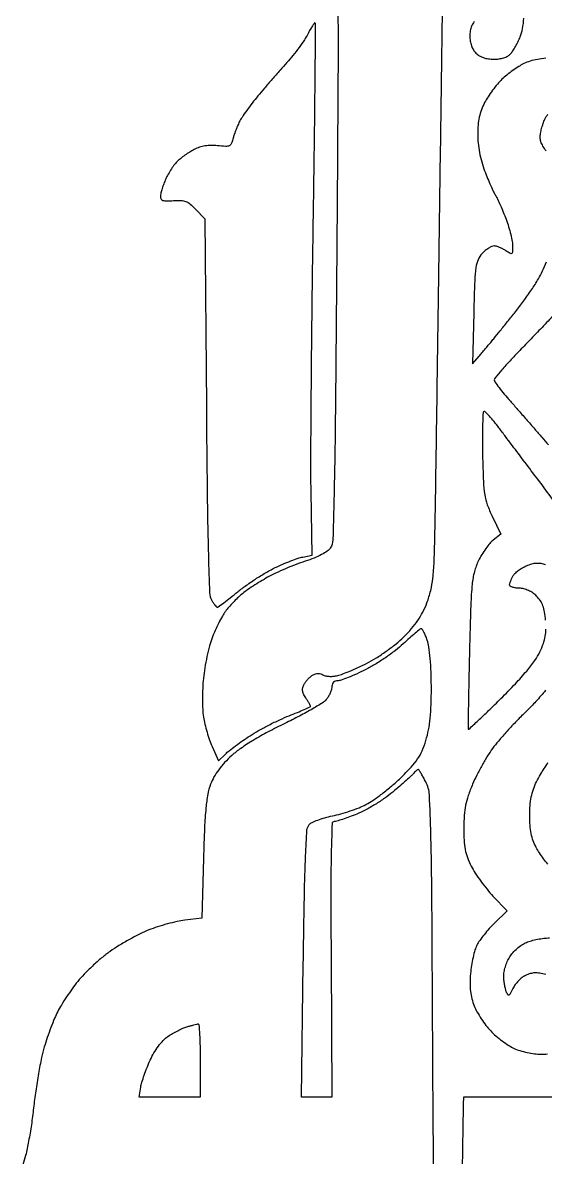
# Model space of a CAD drawing. Extents: x 4.4 to 43.5, y 2.7 to 80.
# Drawn here: x 5.08 to 19.51, y 31.5 to 62.85 of the extents above; entities that cross this region are included whole.
import ezdxf

# ---------------------------------------------------------------- set-up
doc = ezdxf.new("R2010")
doc.units = 0
doc.header["$MEASUREMENT"] = 0

msp = doc.modelspace()

# ---------------------------------------------------------------- linework, layer by layer
for points in [[(13.783832, 63.377689, -0.003991), (13.787539, 61.400743, -0.000373), (13.754171, 56.530984, -0.000493), (13.717211, 52.225714, -0.003043), (13.682531, 50.010854, -0.001862), (13.645586, 48.560451, -0.13679), (13.575968, 48.336257, -0.09793), (13.491779, 48.249124, -0.030322), (13.335296, 48.153888, -0.026585), (13.129386, 48.058721, -0.017561), (12.883974, 47.970621, 0.01415), (12.630068, 47.881421, 0.009165), (12.341429, 47.764637, 0.009216), (12.063443, 47.640086, 0.017204), (11.844, 47.527492, 0.009925), (11.647255, 47.41266, 0.00805), (11.440828, 47.282011, 0.00815), (11.254387, 47.15537, 0.020838), (11.1249, 47.055983, 0.018289), (11.01388, 46.956052, 0.011096), (10.889696, 46.830307, 0.011113), (10.771862, 46.699885, 0.019192), (10.680606, 46.585673, 0.030066), (10.595191, 46.454054, 0.012174), (10.494256, 46.265355, 0.011994), (10.395209, 46.056511, 0.014928), (10.313725, 45.857718, 0.024624), (10.241349, 45.631707, 0.011814), (10.169807, 45.335579, 0.011682), (10.109552, 45.022376, 0.016353), (10.071484, 44.739968, 0.014398), (10.051198, 44.460646, 0.011298), (10.044788, 44.15702, 0.01146), (10.051693, 43.874195, 0.027371), (10.073083, 43.665326, 0.020168), (10.111362, 43.473649, 0.012093), (10.171422, 43.249346, 0.0121), (10.242103, 43.028703, 0.020568), (10.313132, 42.848436), (10.485727, 42.458255), (10.678414, 42.643837, -0.024929), (10.784544, 42.736316, -0.00707), (10.958551, 42.869363, -0.007104), (11.159613, 43.014254, -0.00746), (11.361492, 43.15098, -0.017191), (11.591643, 43.290826, -0.009591), (11.880632, 43.445879, -0.009558), (12.179262, 43.591664, -0.015289), (12.440142, 43.703336, 0.004402), (12.665667, 43.794117, 0.00713), (12.855599, 43.875709, 0.002175), (13.017303, 43.948768, 0.293542), (13.0284, 43.966042, 0.123346), (13.023264, 43.986546, 0.006065), (12.989357, 44.048167, 0.009516), (12.946407, 44.12077, 0.006703), (12.895487, 44.200803, -0.034882), (12.834889, 44.309061, -0.083587), (12.810095, 44.397348, -0.094995), (12.817068, 44.481749, -0.054942), (12.855126, 44.576588, -0.040378), (12.901566, 44.648706, -0.027944), (12.96475, 44.72241, -0.028278), (13.033922, 44.786809, -0.05048), (13.098347, 44.830158, -0.056882), (13.169063, 44.858219, -0.064204), (13.241421, 44.868112, -0.06785), (13.310425, 44.859242, -0.077006), (13.371358, 44.832247, 0.090748), (13.435987, 44.8057, 0.035054), (13.532316, 44.792256, 0.033276), (13.641351, 44.792031, 0.035088), (13.7475, 44.806407, 0.037349), (13.881976, 44.844992, 0.009188), (14.096264, 44.928714, 0.009355), (14.338828, 45.034009, 0.00923), (14.57838, 45.148757, 0.023802), (14.831935, 45.291509, 0.014509), (15.117689, 45.482583, 0.01453), (15.390529, 45.688904, 0.024849), (15.603956, 45.87845, 0.021008), (15.82017, 46.109198, 0.029127), (15.992274, 46.334353, 0.03063), (16.130471, 46.568515, 0.027552), (16.244524, 46.8261, 0.030486), (16.347637, 47.158507, 0.031554), (16.408131, 47.497194, 0.019151), (16.443132, 47.960743, 0.004044), (16.466646, 48.7719, 0.001488), (16.483842, 49.731722, 0.000095), (16.525166, 52.533692, 0.00014), (16.572843, 55.872895, 0.000104), (16.623668, 59.5584, -0.000254), (16.674817, 63.18836, -0.000382), (16.723442, 66.353234, -0.000148)], [(17.544869, 62.880048, 0.054891), (17.478776, 62.75997, 0.054972), (17.44046, 62.628536, 0.043484), (17.4276, 62.480945, 0.04145), (17.438931, 62.344502, 0.045138), (17.472612, 62.215782, 0.047904), (17.526221, 62.102459, 0.062028), (17.5968, 62.0118, 0.06259), (17.690606, 61.938939, 0.051465), (17.805808, 61.885753, 0.046778), (17.940241, 61.853396, 0.035692), (18.091288, 61.8426, 0.034162), (18.237014, 61.852568, 0.044915), (18.366851, 61.882471, 0.050927), (18.47441, 61.930233, 0.079056), (18.553362, 61.993746, 0.038507), (18.614965, 62.073353, 0.014728), (18.688495, 62.192705, 0.014483), (18.761062, 62.327538, 0.017251), (18.821308, 62.458804, 0.056008), (18.88538, 62.678411, 0.026046), (18.920935, 62.973517, 0.016641)], [(19.52568, 61.86999, 0.024178), (19.298159, 61.837961, 0.026072), (19.093628, 61.787836, 0.040148), (18.924042, 61.721528, 0.026999), (18.779914, 61.641484, 0.014848), (18.612302, 61.529103, 0.014765), (18.448548, 61.404654, 0.022846), (18.315611, 61.286861, 0.025574), (18.192203, 61.1541, 0.014875), (18.057405, 60.983262, 0.014847), (17.932204, 60.803585, 0.024193), (17.838192, 60.643321, 0.031681), (17.75022, 60.445689, 0.034803), (17.691104, 60.244567, 0.032317), (17.657486, 60.024645, 0.021537), (17.646268, 59.7699, 0.025301), (17.658613, 59.521463, 0.021696), (17.696094, 59.2623, 0.021377), (17.756708, 59.003145, 0.02253), (17.838368, 58.7547, 0.006806), (17.92004, 58.547959, 0.007108), (18.006178, 58.346505, 0.006868), (18.085426, 58.174619, 0.030872), (18.139206, 58.0779, -0.031204), (18.192446, 57.982002, -0.007273), (18.269206, 57.814576, -0.007474), (18.352008, 57.618936, -0.007267), (18.429733, 57.419076, -0.015042), (18.499504, 57.212883, -0.01407), (18.558459, 56.998249, -0.014202), (18.599988, 56.804855, -0.045813), (18.612, 56.674029, -0.010588), (18.608552, 56.511221, -0.241127), (18.586186, 56.471754, -0.291604), (18.544277, 56.471145, -0.014518), (18.423976, 56.550303, 0.02978), (18.342029, 56.600711, 0.026376), (18.251343, 56.643314, 0.027293), (18.165463, 56.67291, 0.069437), (18.100323, 56.682, 0.106296), (18.034858, 56.667924, 0.034423), (17.94706, 56.620821, 0.032538), (17.853913, 56.553435, 0.031328), (17.769036, 56.473731, 0.086582), (17.657049, 56.303344, 0.067022), (17.59666, 56.089211, 0.026404), (17.564427, 55.724877, 0.002603), (17.53782, 54.845181), (17.502262, 53.4249), (17.68286, 53.6364, 0.000701), (17.762339, 53.729743, 0.000485), (17.852009, 53.835561, 0.000489), (17.937982, 53.93742, 0.001004), (18.005079, 54.017396, 0.003525), (18.089583, 54.119995, 0.000481), (18.264466, 54.335826, 0.000553), (18.471127, 54.591957, 0.000467), (18.689226, 54.863396, 0.012041), (18.912125, 55.155481, 0.010267), (19.133231, 55.473704, 0.010393), (19.322436, 55.77156, 0.028689), (19.438886, 55.991056, 0.021671), (19.543477, 56.247636, 0.04299)], [(19.538246, 59.306703, -0.041079), (19.447839, 59.44153, -0.047978), (19.391924, 59.569239, -0.079367), (19.3734, 59.685204, -0.042949), (19.382617, 59.792304, -0.02055), (19.411802, 59.927384, -0.020201), (19.454065, 60.066834, -0.027105), (19.504129, 60.189021, -0.046489), (19.583336, 60.322371, -0.063884)], [(19.796203, 54.825288, -0.000888), (19.466623, 54.478421, -0.00088), (19.120538, 54.116754, -0.001246), (18.81108, 53.796104, 0.005481), (18.540252, 53.510683, 0.008344), (18.311987, 53.256394, 0.003872), (18.124455, 53.036925, 0.17664), (18.1044, 52.981928, 0.155601), (18.121369, 52.928719, 0.007194), (18.234869, 52.773652, 0.011359), (18.37838, 52.592116, 0.007854), (18.54855, 52.393081, -0.000869), (18.749264, 52.164853, -0.000524), (18.986487, 51.893592, -0.000525), (19.221669, 51.623523, -0.000919), (19.4157, 51.399406, 0.000768), (19.602118, 51.183951, 0.000537)], [(19.80157, 49.566514, 0.006115), (19.440839, 50.056632, -0.000024), (19.082505, 50.531272, -0.000025), (18.726192, 51.003332, -0.000024), (18.416408, 51.413832, -0.000103), (18.2313, 51.659251, 0.008959), (18.096578, 51.831437, 0.013248), (17.971833, 51.977058, 0.008403), (17.863743, 52.092705, 0.193073), (17.823209, 52.11085, 0.411644), (17.795675, 52.08563, 0.003268), (17.782035, 51.758662, 0.009056), (17.775413, 51.370123, 0.005412), (17.780909, 50.90805, 0.004459), (17.80406, 50.176448, 0.029017), (17.840287, 49.810122, 0.048298), (17.911712, 49.533985, 0.02666), (18.048522, 49.213032), (18.288743, 48.723563), (18.077059, 48.557052, 0.05054), (17.982104, 48.465434, 0.019698), (17.869731, 48.321507, 0.019261), (17.75942, 48.154956, 0.022663), (17.66852, 47.989021, 0.050483), (17.55541, 47.683856, 0.038885), (17.493075, 47.334044, 0.016677), (17.45627, 46.770887, 0.001819), (17.419549, 45.4725, 0.000886), (17.400964, 44.659821, 0.001453), (17.388447, 43.971558, 0.000133), (17.379198, 43.355495, 0.172512), (17.386857, 43.332909, 0.438572), (17.403678, 43.331635, 0.00063), (17.659743, 43.571278, 0.003943), (17.948843, 43.84684, 0.002355), (18.288554, 44.178909, 0.008578), (18.688767, 44.58761, 0.015568), (18.999496, 44.937198, 0.018849), (19.227863, 45.232794, 0.046462), (19.365683, 45.469511, 0.023266), (19.459258, 45.698554, 0.040764), (19.511846, 45.896357, 0.041129), (19.531377, 46.09885, 0.024174)], [(19.523004, 46.342154, 0.022237), (19.493891, 46.569784, 0.046757), (19.447227, 46.741657, 0.056213), (19.376419, 46.880752, 0.050598), (19.2742, 47.006054, 0.045391), (19.168634, 47.094015, 0.043869), (19.047759, 47.162628, 0.045073), (18.920292, 47.207504, 0.055055), (18.795166, 47.224936, -0.027265), (18.692572, 47.233464, -0.042422), (18.606056, 47.253016, -0.051623), (18.545112, 47.279518, -0.270697), (18.5274, 47.309836, -0.07074), (18.53319, 47.350557, -0.017635), (18.554252, 47.414593, -0.017669), (18.58382, 47.486863, -0.016928), (18.61881, 47.557924, -0.074434), (18.673875, 47.631884, -0.031536), (18.767158, 47.713561, -0.030329), (18.87956, 47.789715, -0.034777), (18.995463, 47.847907, -0.028928), (19.145138, 47.900505, -0.055845), (19.270162, 47.921776, -0.061444), (19.388662, 47.91397, -0.043205), (19.517403, 47.877662, -0.037127)], [(16.4547, 24.7455), (16.4124, 33.1632, 0.000321), (16.382391, 38.458975, 0.004192), (16.353512, 40.424553, 0.007288), (16.312448, 41.514679, 0.110463), (16.211291, 41.877, 0.003168), (16.148098, 41.993053, 0.004328), (16.08961, 42.096732, 0.002862), (16.039323, 42.182954, 0.049443), (16.020067, 42.209224, 0.303075), (16.000323, 42.214285, 0.061976), (15.966366, 42.197401, 0.046312), (15.925316, 42.164355, 0.027651), (15.882776, 42.118246, -0.032126), (15.815723, 42.046861, -0.00465), (15.668665, 41.911729, -0.005253), (15.491377, 41.75518, -0.004475), (15.30116, 41.593691, -0.022164), (15.08113, 41.426206, -0.014344), (14.812996, 41.251443, -0.014425), (14.540641, 41.095472, -0.026326), (14.308791, 40.986719, -0.006701), (14.103472, 40.906479, -0.008691), (13.91307, 40.838748, -0.006816), (13.752604, 40.787212, -0.074431), (13.685731, 40.777205, 0.40343), (13.625112, 40.718792, 0.003446), (13.603771, 40.010316, 0.005967), (13.591743, 38.944713, 0.001087), (13.597312, 36.970205), (13.616325, 33.1632), (13.197641, 33.1632), (12.778958, 33.1632), (12.830279, 36.86445, -0.001229), (12.861235, 38.760759, -0.006018), (12.894267, 39.832296, -0.004842), (12.931588, 40.542031, -0.164236), (12.994587, 40.696263, -0.104919), (13.070113, 40.753484, -0.020282), (13.228928, 40.820394, -0.020768), (13.423981, 40.884308, -0.017861), (13.633682, 40.935492, 0.018018), (13.864366, 40.991874, 0.012186), (14.123024, 41.07192, 0.012288), (14.369534, 41.161641, 0.023851), (14.560735, 41.247332, 0.034239), (14.752494, 41.361621, 0.012803), (15.005461, 41.546657, 0.012615), (15.271703, 41.763, 0.014942), (15.511669, 41.981003, 0.012973), (15.80787, 42.281924, 0.038892), (15.987765, 42.507225, 0.047434), (16.110688, 42.731562, 0.027883), (16.21588, 43.0191, 0.027015), (16.287574, 43.310876, 0.021383), (16.334252, 43.632409, 0.017455), (16.35977, 44.015572, 0.008817), (16.366529, 44.4996, 0.00932), (16.357435, 44.907131, 0.011471), (16.333151, 45.28668, 0.011635), (16.298081, 45.603914, 0.049249), (16.254218, 45.78975, 0.015327), (16.208426, 45.91109, 0.023466), (16.160709, 46.01286, 0.020008), (16.116235, 46.089579, 0.271933), (16.088589, 46.103775, 0.156546), (16.052215, 46.089784, 0.004228), (15.918241, 45.980057, 0.008398), (15.7625, 45.845792, 0.00561), (15.588566, 45.687135, -0.024463), (15.375417, 45.506945, -0.013369), (15.098007, 45.306314, -0.013296), (14.804621, 45.117093, -0.020592), (14.54085, 44.971261, -0.009597), (14.297794, 44.855443, -0.011954), (14.0675, 44.757648, -0.010283), (13.87194, 44.684685, -0.084334), (13.778433, 44.6688, 0.08263), (13.71446, 44.658155, 0.108279), (13.663949, 44.627499, 0.111449), (13.631859, 44.579323, 0.091661), (13.6206, 44.518424, -0.065453), (13.611248, 44.447288, -0.028054), (13.581268, 44.356067, -0.027168), (13.537956, 44.261113, -0.032198), (13.486703, 44.176884, -0.097402), (13.383143, 44.077347, -0.009728), (13.08917, 43.896323, -0.011941), (12.72619, 43.693948, -0.009218), (12.321424, 43.490225, 0.010476), (11.860794, 43.256929, 0.013494), (11.448295, 43.022525, 0.014973), (11.103696, 42.799856, 0.032184), (10.855535, 42.60407, 0.022429), (10.657616, 42.409386, 0.027891), (10.492729, 42.210828, 0.030233), (10.36273, 42.011016, 0.038808), (10.269595, 41.812556, 0.045599), (10.192013, 41.532302, 0.020672), (10.139744, 41.154814, 0.013307), (10.101937, 40.612804, 0.003706), (10.071631, 39.762196), (10.0251, 38.112693), (9.5598, 38.053007, 0.022748), (9.343513, 38.015197, 0.0115), (9.074821, 37.949001, 0.011397), (8.799943, 37.867768, 0.016639), (8.562208, 37.782759, 0.021295), (8.319717, 37.674681, 0.011275), (8.028364, 37.521365, 0.011201), (7.736907, 37.350848, 0.017009), (7.492342, 37.188592, 0.01935), (7.260546, 37.009258, 0.012811), (7.008125, 36.786617, 0.012902), (6.773659, 36.557334, 0.024349), (6.598836, 36.358844, 0.012661), (6.448325, 36.160063, 0.009144), (6.290312, 35.931297, 0.009245), (6.148042, 35.708204, 0.019764), (6.048363, 35.529866, 0.018378), (5.961302, 35.341725, 0.008013), (5.85904, 35.086158, 0.007917), (5.758948, 34.8109, 0.010463), (5.677044, 34.556966, 0.021689), (5.600856, 34.25571, 0.007607), (5.516913, 33.817166, 0.007536), (5.439104, 33.331433, 0.008747), (5.380157, 32.8671, -0.009491), (5.319948, 32.398401, -0.010223), (5.243235, 31.943835, -0.010623), (5.159939, 31.550867, -0.032307), (5.080675, 31.289748, -0.017607)], [(19.523085, 44.404332, -0.01153), (19.254531, 44.097598, -0.014656), (18.992186, 43.827856, 0.008519), (18.728997, 43.563808, 0.007079), (18.457918, 43.274323, 0.007157), (18.217134, 43.002049, 0.019142), (18.056008, 42.799301, 0.020618), (17.920713, 42.598104, 0.010632), (17.767437, 42.336206, 0.01055), (17.620972, 42.059713, 0.015699), (17.505665, 41.811345, 0.017746), (17.383448, 41.49414, 0.033056), (17.311012, 41.228474, 0.032533), (17.273548, 40.952768, 0.016609), (17.260689, 40.603461, 0.014225), (17.269264, 40.25869, 0.035231), (17.300439, 40.00805, 0.041114), (17.362831, 39.788062, 0.026771), (17.468653, 39.545961, 0.026616), (17.576907, 39.356373, 0.013669), (17.731288, 39.130411, 0.013545), (17.903332, 38.905874, 0.019867), (18.067481, 38.718951), (18.456057, 38.310401), (18.108605, 37.969813, 0.016357), (17.965636, 37.82019, 0.013601), (17.823382, 37.652239, 0.013821), (17.701483, 37.491191, 0.03577), (17.625544, 37.366985, 0.047084), (17.570448, 37.230297, 0.016862), (17.51733, 37.026801, 0.016556), (17.473755, 36.798385, 0.018827), (17.447585, 36.577162, 0.018355), (17.436056, 36.311637, 0.030116), (17.448091, 36.087022, 0.033581), (17.485201, 35.884096, 0.032213), (17.549495, 35.685039, 0.033357), (17.627033, 35.521829, 0.017967), (17.742756, 35.331429, 0.017819), (17.875166, 35.145049, 0.026657), (18.004827, 34.993165, 0.025113), (18.148613, 34.856326, 0.017355), (18.323927, 34.715791, 0.017541), (18.502333, 34.592174, 0.033974), (18.6543, 34.508573, 0.035693), (18.813106, 34.448133, 0.020336), (19.012137, 34.396964, 0.02023), (19.217713, 34.361566, 0.031379), (19.397267, 34.349458, 0.027063), (19.575048, 34.358269, 0.018566)], [(19.584219, 39.6049, -0.016812), (19.46268, 39.752876, -0.016699), (19.348875, 39.912083, -0.025449), (19.262077, 40.0581, -0.036125), (19.179588, 40.246233, -0.035619), (19.124578, 40.445163, -0.031241), (19.093484, 40.672179, -0.018309), (19.08332, 40.9464, -0.019166), (19.093777, 41.222197, -0.030071), (19.126015, 41.457181, -0.033015), (19.183114, 41.669702, -0.03122), (19.268543, 41.877, -0.024856), (19.380012, 42.079585, -0.005829), (19.587167, 42.406807, -0.005992)], [(19.530934, 36.550341, 0.024709), (19.359435, 36.587546, 0.050601), (19.222266, 36.596213, 0.05801), (19.098719, 36.577047, 0.044316), (18.97051, 36.529028, 0.05535), (18.873649, 36.468634, 0.033067), (18.772761, 36.377576, 0.032777), (18.683171, 36.27227, 0.048151), (18.620397, 36.168295, -0.00805), (18.545048, 36.017367, -0.168199), (18.508956, 35.983174, -0.394592), (18.476994, 35.994, -0.029998), (18.435222, 36.084465, -0.035573), (18.409801, 36.166216, -0.015908), (18.38757, 36.276705, -0.015654), (18.371379, 36.395527, -0.02049), (18.364462, 36.5049, -0.053579), (18.374443, 36.622211, -0.027011), (18.41064, 36.766408, -0.026472), (18.464604, 36.912933, -0.035439), (18.529569, 37.038741, -0.04667), (18.616183, 37.154883, -0.030297), (18.735788, 37.272301, -0.030404), (18.867747, 37.373621, -0.0496), (18.991835, 37.440591, -0.032928), (19.128247, 37.487307, -0.018633), (19.298553, 37.526619, -0.01854), (19.47395, 37.553579, -0.028869), (19.626596, 37.5624, -0.035364)], [(24.7032, 31.3866), (24.7032, 32.2749), (24.7032, 33.1632), (20.9808, 33.1632), (17.2584, 33.1632), (17.248751, 32.97285, 0.008711), (17.243884, 32.826446, 0.000074), (17.226132, 31.69283, 0.000261), (17.206619, 30.39115, 0.000168)]]:
    msp.add_lwpolyline(points, format="xyb")
for points in [[(13.15763, 62.84137, 0.453542), (13.137351, 62.840026, 0.014991), (13.08418, 62.766023, 0.019304), (13.021667, 62.665072, 0.011026), (12.953683, 62.538772, -0.029016), (12.859856, 62.378548, -0.011304), (12.71267, 62.168127, -0.011145), (12.542666, 61.94693, -0.013588), (12.37351, 61.748023, 0.002903), (12.188812, 61.540016, 0.001717), (11.970711, 61.289769, 0.001718), (11.754729, 61.03849, 0.002951), (11.576691, 60.8274, 0.00958), (11.419003, 60.630639, 0.009045), (11.26585, 60.424228, 0.009041), (11.13687, 60.236579, 0.030922), (11.063034, 60.1083, 0.014892), (11.010937, 59.994906, 0.010286), (10.958497, 59.863733, 0.010382), (10.913259, 59.735433, 0.020847), (10.883942, 59.632133, -0.047879), (10.840767, 59.506301, -0.186767), (10.783069, 59.449758, -0.116227), (10.684789, 59.432421, -0.013858), (10.463088, 59.451205, 0.029745), (10.282725, 59.460731, 0.037942), (10.116833, 59.447005, 0.039939), (9.962108, 59.40943, 0.039815), (9.815157, 59.347705, 0.021585), (9.693667, 59.278078, 0.01426), (9.560124, 59.188258, 0.014361), (9.435074, 59.093326, 0.026843), (9.340547, 59.008438, 0.035891), (9.256627, 58.91152, 0.018156), (9.164643, 58.778667, 0.017935), (9.079177, 58.633935, 0.025447), (9.01461, 58.499124, 0.013989), (8.964231, 58.368384, 0.014317), (8.92166, 58.23603, 0.014203), (8.891326, 58.119259, 0.056498), (8.883, 58.045809, 0.146799), (8.902859, 57.979626, 0.174358), (8.954816, 57.940739, 0.079171), (9.055721, 57.926595, 0.014867), (9.24255, 57.93566, -0.02799), (9.447162, 57.940214, -0.084141), (9.583567, 57.912335, -0.083074), (9.704139, 57.840837, -0.026833), (9.8559, 57.698126), (10.1097, 57.432413), (10.152, 52.256156, 0.000896), (10.178012, 49.645764, 0.004094), (10.208274, 48.128752, 0.002818), (10.243073, 47.098682, 0.120468), (10.303027, 46.88955, 0.014376), (10.347509, 46.816625, 0.020798), (10.391241, 46.755115, 0.017177), (10.430109, 46.708404, 0.213783), (10.45065, 46.6992, 0.160996), (10.477249, 46.707993, 0.00173), (10.633567, 46.824856, 0.00524), (10.813084, 46.963006, 0.003359), (11.018724, 47.126966, -0.015981), (11.258328, 47.308307, -0.010883), (11.541562, 47.499648, -0.010977), (11.823184, 47.672473, -0.021606), (12.0555, 47.794976, -0.00953), (12.268455, 47.890842, -0.009055), (12.488546, 47.980239, -0.009039), (12.685943, 48.052215, -0.03136), (12.8169, 48.088298), (13.0707, 48.141376), (13.044819, 49.894838, -0.004854), (13.039736, 50.901281, -0.000877), (13.051732, 52.772381, -0.000945), (13.073764, 54.963481, -0.000856), (13.104697, 57.228422, 0.000559), (13.135219, 59.370365, 0.000925), (13.155622, 61.179026, 0.000048), (13.170837, 62.809064, 0.201314)], [(9.91935, 35.186328, -0.424712), (9.944917, 35.165264, -0.003882), (9.964162, 34.893249, -0.009856), (9.978243, 34.56717, -0.005861), (9.9828, 34.1784), (9.9828, 33.1632), (9.138915, 33.1632), (8.29503, 33.1632), (8.340735, 33.43815, -0.031674), (8.372612, 33.575496, -0.010857), (8.435559, 33.769931, -0.010742), (8.514491, 33.982015, -0.012214), (8.599357, 34.181517, -0.025596), (8.70619, 34.387829, -0.028148), (8.830523, 34.575438, -0.030391), (8.962681, 34.731606, -0.051793), (9.092846, 34.842186, -0.018928), (9.217907, 34.921096, -0.013949), (9.361866, 34.999205, -0.01414), (9.502314, 35.06549, -0.030375), (9.61466, 35.106748, -0.004079), (9.711675, 35.134966, -0.004855), (9.803674, 35.159952, -0.004228), (9.881586, 35.179599, -0.031126)]]:
    msp.add_lwpolyline(points, format="xyb", close=True)

doc.saveas('drawing.dxf')
